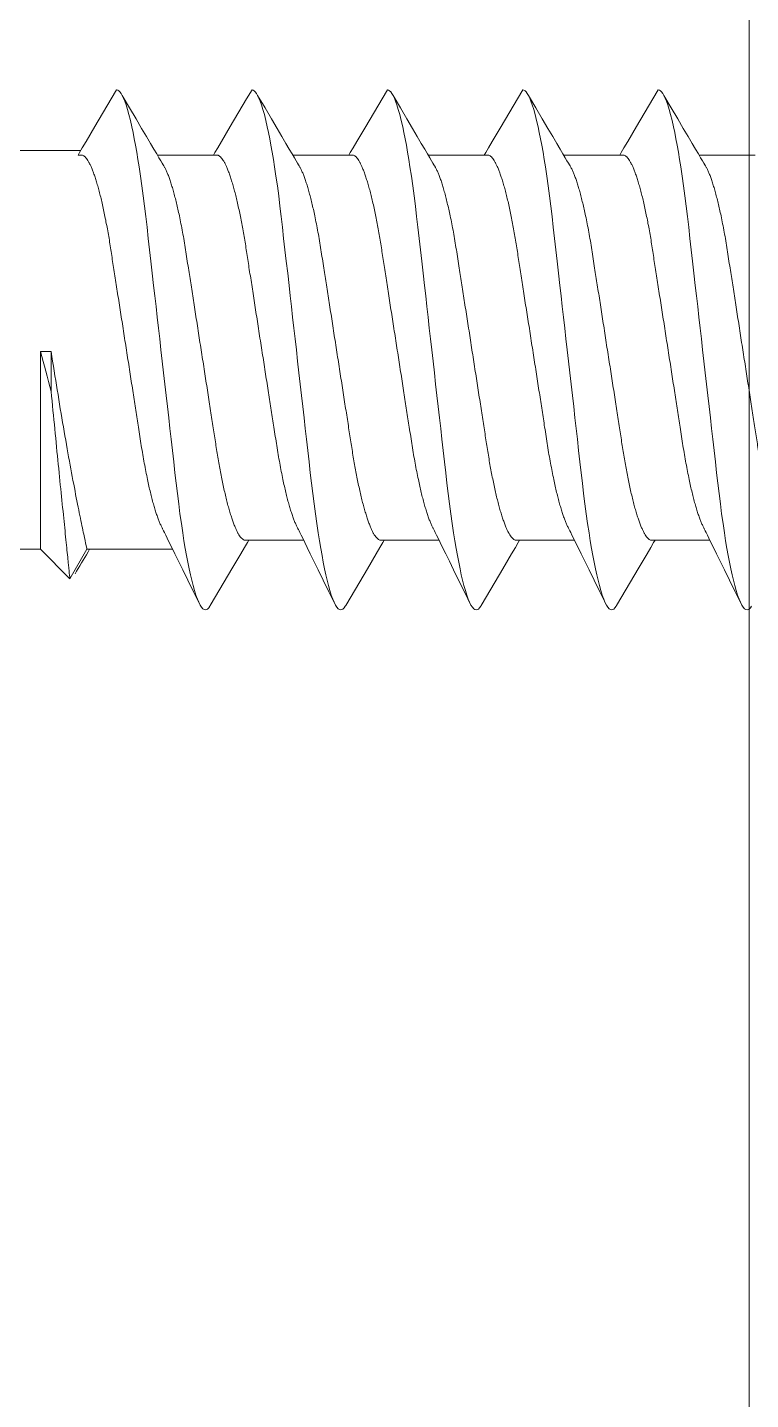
# Model space of a CAD drawing. Header units: millimetres. Extents: x 3069 to 3669, y 1489 to 1908.
# Drawn here: x 3123.91 to 3130.58, y 1586.22 to 1598.88 of the extents above; entities that cross this region are included whole.
import ezdxf

# ---------------------------------------------------------------- set-up
doc = ezdxf.new("R2010")
doc.units = ezdxf.units.MM
doc.set_wipeout_variables(frame=1)
doc.layers.add('Detalles-Accesorios', color=1, linetype='Continuous', lineweight=13)
doc.layers.add('Sombreado-Muro', color=30, linetype='Continuous', lineweight=18)

# ---------------------------------------------------------------- blocks, each defined once
blk = doc.blocks.new('*U41')
for p, q in [((-41.15, 1.84), (-45.212, 1.84)), ((-39.925, 1.798), (-40.442, 1.798)), ((-38.675, 1.798), (-39.192, 1.798)), ((-37.425, 1.798), (-37.942, 1.798)), ((-36.175, 1.798), (-36.692, 1.798)), ((-34.925, 1.798), (-35.442, 1.798)), ((-41.523, -0.015), (-41.423, -0.015)), ((-41.523, -0.015), (-41.523, -1.84)), ((-41.423, -0.015), (-41.423, -0.384)), ((-39.092, -1.758), (-39.599, -1.758)), ((-37.842, -1.758), (-38.349, -1.758)), ((-36.592, -1.758), (-37.099, -1.758)), ((-35.342, -1.758), (-35.849, -1.758)), ((-45.211, -1.84), (-41.523, -1.84)), ((-41.523, -1.84), (-41.25, -2.113)), ((-41.25, -2.113), (-41.093, -1.84)), ((-41.093, -1.84), (-40.301, -1.84))]:
    blk.add_line(p, q)
at = {"flags": 128}
for points in [[(-40.819, 2.4), (-40.869, 2.316), (-41.02, 2.06), (-41.101, 1.922), (-41.136, 1.864), (-41.162, 1.82), (-41.175, 1.798)], [(-39.954, -2.359), (-39.958, -2.366), (-39.969, -2.381), (-39.98, -2.392), (-39.99, -2.398), (-40, -2.4), (-40.011, -2.397), (-40.023, -2.389), (-40.035, -2.375), (-40.048, -2.356), (-40.061, -2.33), (-40.073, -2.3), (-40.087, -2.263), (-40.1, -2.221), (-40.113, -2.174), (-40.125, -2.127), (-40.137, -2.075), (-40.149, -2.02), (-40.161, -1.961), (-40.173, -1.898), (-40.185, -1.832), (-40.197, -1.762), (-40.208, -1.689), (-40.221, -1.603), (-40.234, -1.514), (-40.246, -1.422), (-40.258, -1.327), (-40.27, -1.231), (-40.281, -1.134), (-40.292, -1.034), (-40.304, -0.93), (-40.316, -0.823), (-40.327, -0.725), (-40.338, -0.626), (-40.35, -0.524), (-40.362, -0.421), (-40.374, -0.317), (-40.386, -0.212), (-40.398, -0.106), (-40.41, 0), (-40.421, 0.101), (-40.433, 0.201), (-40.444, 0.301), (-40.455, 0.4), (-40.466, 0.499), (-40.477, 0.595), (-40.49, 0.708), (-40.503, 0.817), (-40.515, 0.924), (-40.527, 1.028), (-40.538, 1.131), (-40.55, 1.23), (-40.561, 1.326), (-40.573, 1.421), (-40.585, 1.513), (-40.598, 1.603), (-40.611, 1.689), (-40.622, 1.758), (-40.633, 1.825), (-40.644, 1.888), (-40.656, 1.948), (-40.667, 2.006), (-40.678, 2.059), (-40.692, 2.118), (-40.705, 2.171), (-40.719, 2.219), (-40.732, 2.261), (-40.744, 2.294), (-40.755, 2.323), (-40.767, 2.347), (-40.778, 2.366), (-40.789, 2.381), (-40.799, 2.392), (-40.809, 2.398), (-40.819, 2.4), (-40.819, 2.4)], [(-39.569, 2.4), (-39.619, 2.316), (-39.77, 2.06), (-39.851, 1.922), (-39.886, 1.864), (-39.912, 1.82), (-39.925, 1.798)], [(-38.704, -2.359), (-38.708, -2.366), (-38.719, -2.381), (-38.73, -2.392), (-38.74, -2.398), (-38.75, -2.4), (-38.761, -2.397), (-38.773, -2.389), (-38.785, -2.375), (-38.798, -2.356), (-38.811, -2.33), (-38.823, -2.3), (-38.837, -2.263), (-38.85, -2.221), (-38.863, -2.174), (-38.875, -2.127), (-38.887, -2.075), (-38.899, -2.02), (-38.911, -1.961), (-38.923, -1.898), (-38.935, -1.832), (-38.947, -1.762), (-38.958, -1.689), (-38.971, -1.603), (-38.984, -1.514), (-38.996, -1.422), (-39.008, -1.327), (-39.02, -1.231), (-39.031, -1.134), (-39.042, -1.034), (-39.054, -0.93), (-39.066, -0.823), (-39.077, -0.725), (-39.088, -0.626), (-39.1, -0.524), (-39.112, -0.421), (-39.124, -0.317), (-39.136, -0.212), (-39.148, -0.106), (-39.16, 0), (-39.171, 0.101), (-39.183, 0.201), (-39.194, 0.301), (-39.205, 0.4), (-39.216, 0.499), (-39.227, 0.595), (-39.24, 0.708), (-39.253, 0.817), (-39.265, 0.924), (-39.277, 1.028), (-39.288, 1.131), (-39.3, 1.23), (-39.311, 1.326), (-39.323, 1.421), (-39.335, 1.513), (-39.348, 1.603), (-39.361, 1.689), (-39.372, 1.758), (-39.383, 1.825), (-39.394, 1.888), (-39.406, 1.948), (-39.417, 2.006), (-39.428, 2.059), (-39.442, 2.118), (-39.455, 2.171), (-39.469, 2.219), (-39.482, 2.261), (-39.494, 2.294), (-39.505, 2.323), (-39.517, 2.347), (-39.528, 2.366), (-39.539, 2.381), (-39.549, 2.392), (-39.559, 2.398), (-39.569, 2.4), (-39.569, 2.4)], [(-38.319, 2.4), (-38.369, 2.316), (-38.52, 2.06), (-38.601, 1.922), (-38.636, 1.864), (-38.662, 1.82), (-38.675, 1.798)], [(-37.454, -2.359), (-37.458, -2.366), (-37.469, -2.381), (-37.48, -2.392), (-37.49, -2.398), (-37.5, -2.4), (-37.511, -2.397), (-37.523, -2.389), (-37.535, -2.375), (-37.548, -2.356), (-37.561, -2.33), (-37.573, -2.3), (-37.587, -2.263), (-37.6, -2.221), (-37.613, -2.174), (-37.625, -2.127), (-37.637, -2.075), (-37.649, -2.02), (-37.661, -1.961), (-37.673, -1.898), (-37.685, -1.832), (-37.697, -1.762), (-37.708, -1.689), (-37.721, -1.603), (-37.734, -1.514), (-37.746, -1.422), (-37.758, -1.327), (-37.77, -1.231), (-37.781, -1.134), (-37.792, -1.034), (-37.804, -0.93), (-37.816, -0.823), (-37.827, -0.725), (-37.838, -0.626), (-37.85, -0.524), (-37.862, -0.421), (-37.874, -0.317), (-37.886, -0.212), (-37.898, -0.106), (-37.91, 0), (-37.921, 0.101), (-37.933, 0.201), (-37.944, 0.301), (-37.955, 0.4), (-37.966, 0.499), (-37.977, 0.595), (-37.99, 0.708), (-38.003, 0.817), (-38.015, 0.924), (-38.027, 1.028), (-38.038, 1.131), (-38.05, 1.23), (-38.061, 1.326), (-38.073, 1.421), (-38.085, 1.513), (-38.098, 1.603), (-38.111, 1.689), (-38.122, 1.758), (-38.133, 1.825), (-38.144, 1.888), (-38.156, 1.948), (-38.167, 2.006), (-38.178, 2.059), (-38.192, 2.118), (-38.205, 2.171), (-38.219, 2.219), (-38.232, 2.261), (-38.244, 2.294), (-38.255, 2.323), (-38.267, 2.347), (-38.278, 2.366), (-38.289, 2.381), (-38.299, 2.392), (-38.309, 2.398), (-38.319, 2.4), (-38.319, 2.4)], [(-37.069, 2.4), (-37.119, 2.316), (-37.27, 2.06), (-37.351, 1.922), (-37.386, 1.864), (-37.412, 1.82), (-37.425, 1.798)], [(-36.204, -2.359), (-36.208, -2.366), (-36.219, -2.381), (-36.23, -2.392), (-36.24, -2.398), (-36.25, -2.4), (-36.261, -2.397), (-36.273, -2.389), (-36.285, -2.375), (-36.298, -2.356), (-36.311, -2.33), (-36.323, -2.3), (-36.337, -2.263), (-36.35, -2.221), (-36.363, -2.174), (-36.375, -2.127), (-36.387, -2.075), (-36.399, -2.02), (-36.411, -1.961), (-36.423, -1.898), (-36.435, -1.832), (-36.447, -1.762), (-36.458, -1.689), (-36.471, -1.603), (-36.484, -1.514), (-36.496, -1.422), (-36.508, -1.327), (-36.52, -1.231), (-36.531, -1.134), (-36.542, -1.034), (-36.554, -0.93), (-36.566, -0.823), (-36.577, -0.725), (-36.588, -0.626), (-36.6, -0.524), (-36.612, -0.421), (-36.624, -0.317), (-36.636, -0.212), (-36.648, -0.106), (-36.66, 0), (-36.671, 0.101), (-36.683, 0.201), (-36.694, 0.301), (-36.705, 0.4), (-36.716, 0.499), (-36.727, 0.595), (-36.74, 0.708), (-36.753, 0.817), (-36.765, 0.924), (-36.777, 1.028), (-36.788, 1.131), (-36.8, 1.23), (-36.811, 1.326), (-36.823, 1.421), (-36.835, 1.513), (-36.848, 1.603), (-36.861, 1.689), (-36.872, 1.758), (-36.883, 1.825), (-36.894, 1.888), (-36.906, 1.948), (-36.917, 2.006), (-36.928, 2.059), (-36.942, 2.118), (-36.955, 2.171), (-36.969, 2.219), (-36.982, 2.261), (-36.994, 2.294), (-37.005, 2.323), (-37.017, 2.347), (-37.028, 2.366), (-37.039, 2.381), (-37.049, 2.392), (-37.059, 2.398), (-37.069, 2.4), (-37.069, 2.4)], [(-35.819, 2.4), (-35.869, 2.316), (-36.02, 2.06), (-36.101, 1.922), (-36.136, 1.864), (-36.162, 1.82), (-36.175, 1.798)], [(-34.958, -2.366), (-34.969, -2.381), (-34.98, -2.392), (-34.99, -2.398), (-35, -2.4), (-35.011, -2.397), (-35.023, -2.389), (-35.035, -2.375), (-35.048, -2.356), (-35.061, -2.33), (-35.073, -2.3), (-35.087, -2.263), (-35.1, -2.221), (-35.113, -2.174), (-35.125, -2.127), (-35.137, -2.075), (-35.149, -2.02), (-35.161, -1.961), (-35.173, -1.898), (-35.185, -1.832), (-35.197, -1.762), (-35.208, -1.689), (-35.221, -1.603), (-35.234, -1.514), (-35.246, -1.422), (-35.258, -1.327), (-35.27, -1.231), (-35.281, -1.134), (-35.292, -1.034), (-35.304, -0.93), (-35.316, -0.823), (-35.327, -0.725), (-35.338, -0.626), (-35.35, -0.524), (-35.362, -0.421), (-35.374, -0.317), (-35.386, -0.212), (-35.398, -0.106), (-35.41, 0), (-35.421, 0.101), (-35.433, 0.201), (-35.444, 0.301), (-35.455, 0.4), (-35.466, 0.499), (-35.477, 0.595), (-35.49, 0.708), (-35.503, 0.817), (-35.515, 0.924), (-35.527, 1.028), (-35.538, 1.131), (-35.55, 1.23), (-35.561, 1.326), (-35.573, 1.421), (-35.585, 1.513), (-35.598, 1.603), (-35.611, 1.689), (-35.622, 1.758), (-35.633, 1.825), (-35.644, 1.888), (-35.656, 1.948), (-35.667, 2.006), (-35.678, 2.059), (-35.692, 2.118), (-35.705, 2.171), (-35.719, 2.219), (-35.732, 2.261), (-35.744, 2.294), (-35.755, 2.323), (-35.767, 2.347), (-35.778, 2.366), (-35.789, 2.381), (-35.799, 2.392), (-35.809, 2.398), (-35.819, 2.4), (-35.819, 2.4)], [(-39.954, -2.36), (-39.905, -2.276), (-39.754, -2.02), (-39.673, -1.882), (-39.638, -1.824), (-39.612, -1.779), (-39.599, -1.758)], [(-38.704, -2.36), (-38.655, -2.276), (-38.504, -2.02), (-38.423, -1.882), (-38.388, -1.824), (-38.362, -1.779), (-38.349, -1.758)], [(-37.454, -2.36), (-37.405, -2.276), (-37.254, -2.02), (-37.173, -1.882), (-37.138, -1.824), (-37.112, -1.779), (-37.099, -1.758)], [(-36.204, -2.36), (-36.155, -2.276), (-36.004, -2.02), (-35.923, -1.882), (-35.888, -1.824), (-35.862, -1.779), (-35.849, -1.758)]]:
    blk.add_lwpolyline(points, dxfattribs=at)
for points, knots in [([(-39.599, -1.758), (-39.633, -1.758), (-39.641, -1.757), (-39.652, -1.751), (-39.665, -1.74), (-39.677, -1.726), (-39.69, -1.708), (-39.703, -1.685), (-39.716, -1.658), (-39.729, -1.628), (-39.743, -1.592), (-39.756, -1.553), (-39.77, -1.509), (-39.784, -1.462), (-39.798, -1.411), (-39.811, -1.356), (-39.825, -1.299), (-39.838, -1.238), (-39.851, -1.175), (-39.863, -1.109), (-39.876, -1.042), (-39.887, -0.973), (-39.899, -0.902), (-39.91, -0.831), (-39.921, -0.757), (-39.933, -0.681), (-39.945, -0.602), (-39.958, -0.521), (-39.971, -0.437), (-39.984, -0.352), (-39.998, -0.265), (-40.011, -0.177), (-40.025, -0.089), (-40.039, 0), (-40.053, 0.089), (-40.066, 0.177), (-40.08, 0.264), (-40.093, 0.351), (-40.107, 0.436), (-40.119, 0.518), (-40.132, 0.599), (-40.144, 0.677), (-40.157, 0.758), (-40.17, 0.841), (-40.183, 0.925), (-40.196, 1.007), (-40.21, 1.087), (-40.225, 1.164), (-40.239, 1.235), (-40.253, 1.298), (-40.267, 1.356), (-40.28, 1.41), (-40.294, 1.461), (-40.308, 1.509), (-40.321, 1.552), (-40.335, 1.591), (-40.348, 1.626), (-40.362, 1.657), (-40.374, 1.682), (-40.382, 1.695), (-40.767, 2.347)], [0, 0, 0, 0, 0.01636, 0.032918, 0.049658, 0.066561, 0.083609, 0.100475, 0.117442, 0.13449, 0.151597, 0.169092, 0.186604, 0.204108, 0.221583, 0.239003, 0.256348, 0.273594, 0.290684, 0.307635, 0.324428, 0.341045, 0.357469, 0.373492, 0.38969, 0.406068, 0.422611, 0.439643, 0.456808, 0.474087, 0.491457, 0.508896, 0.526382, 0.543891, 0.561362, 0.578809, 0.596211, 0.613544, 0.630785, 0.64761, 0.664307, 0.680858, 0.697246, 0.716518, 0.735597, 0.754893, 0.774442, 0.794216, 0.814183, 0.831392, 0.848699, 0.866081, 0.883517, 0.900983, 0.918144, 0.935291, 0.952401, 0.969452, 0.986769, 1, 1, 1, 1]), ([(-38.349, -1.758), (-38.383, -1.758), (-38.391, -1.757), (-38.402, -1.751), (-38.415, -1.74), (-38.427, -1.726), (-38.44, -1.708), (-38.453, -1.685), (-38.466, -1.658), (-38.479, -1.628), (-38.493, -1.592), (-38.506, -1.553), (-38.52, -1.509), (-38.534, -1.462), (-38.548, -1.411), (-38.561, -1.356), (-38.575, -1.299), (-38.588, -1.238), (-38.601, -1.175), (-38.613, -1.109), (-38.626, -1.042), (-38.637, -0.973), (-38.649, -0.902), (-38.66, -0.831), (-38.671, -0.757), (-38.683, -0.681), (-38.695, -0.602), (-38.708, -0.521), (-38.721, -0.437), (-38.734, -0.352), (-38.748, -0.265), (-38.761, -0.177), (-38.775, -0.089), (-38.789, 0), (-38.803, 0.089), (-38.816, 0.177), (-38.83, 0.264), (-38.843, 0.351), (-38.857, 0.436), (-38.869, 0.518), (-38.882, 0.599), (-38.894, 0.677), (-38.907, 0.758), (-38.92, 0.841), (-38.933, 0.925), (-38.946, 1.007), (-38.96, 1.087), (-38.975, 1.164), (-38.989, 1.235), (-39.003, 1.298), (-39.017, 1.356), (-39.03, 1.41), (-39.044, 1.461), (-39.058, 1.509), (-39.071, 1.552), (-39.085, 1.591), (-39.098, 1.626), (-39.112, 1.657), (-39.124, 1.682), (-39.132, 1.695), (-39.517, 2.347)], [0, 0, 0, 0, 0.01636, 0.032918, 0.049658, 0.066561, 0.083609, 0.100475, 0.117442, 0.13449, 0.151597, 0.169092, 0.186604, 0.204108, 0.221583, 0.239003, 0.256348, 0.273594, 0.290684, 0.307635, 0.324428, 0.341045, 0.357469, 0.373492, 0.38969, 0.406068, 0.422611, 0.439643, 0.456808, 0.474087, 0.491457, 0.508896, 0.526382, 0.543891, 0.561362, 0.578809, 0.596211, 0.613544, 0.630785, 0.64761, 0.664307, 0.680858, 0.697246, 0.716518, 0.735597, 0.754893, 0.774442, 0.794216, 0.814183, 0.831392, 0.848699, 0.866081, 0.883517, 0.900983, 0.918144, 0.935291, 0.952401, 0.969452, 0.986769, 1, 1, 1, 1]), ([(-37.099, -1.758), (-37.133, -1.758), (-37.141, -1.757), (-37.152, -1.751), (-37.165, -1.74), (-37.177, -1.726), (-37.19, -1.708), (-37.203, -1.685), (-37.216, -1.658), (-37.229, -1.628), (-37.243, -1.592), (-37.256, -1.553), (-37.27, -1.509), (-37.284, -1.462), (-37.298, -1.411), (-37.311, -1.356), (-37.325, -1.299), (-37.338, -1.238), (-37.351, -1.175), (-37.363, -1.109), (-37.376, -1.042), (-37.387, -0.973), (-37.399, -0.902), (-37.41, -0.831), (-37.421, -0.757), (-37.433, -0.681), (-37.445, -0.602), (-37.458, -0.521), (-37.471, -0.437), (-37.484, -0.352), (-37.498, -0.265), (-37.511, -0.177), (-37.525, -0.089), (-37.539, 0), (-37.553, 0.089), (-37.566, 0.177), (-37.58, 0.264), (-37.593, 0.351), (-37.607, 0.436), (-37.619, 0.518), (-37.632, 0.599), (-37.644, 0.677), (-37.657, 0.758), (-37.67, 0.841), (-37.683, 0.925), (-37.696, 1.007), (-37.71, 1.087), (-37.725, 1.164), (-37.739, 1.235), (-37.753, 1.298), (-37.767, 1.356), (-37.78, 1.41), (-37.794, 1.461), (-37.808, 1.509), (-37.821, 1.552), (-37.835, 1.591), (-37.848, 1.626), (-37.862, 1.657), (-37.874, 1.682), (-37.882, 1.695), (-38.267, 2.347)], [0, 0, 0, 0, 0.01636, 0.032918, 0.049658, 0.066561, 0.083609, 0.100475, 0.117442, 0.13449, 0.151597, 0.169092, 0.186604, 0.204108, 0.221583, 0.239003, 0.256348, 0.273594, 0.290684, 0.307635, 0.324428, 0.341045, 0.357469, 0.373492, 0.38969, 0.406068, 0.422611, 0.439643, 0.456808, 0.474087, 0.491457, 0.508896, 0.526382, 0.543891, 0.561362, 0.578809, 0.596211, 0.613544, 0.630785, 0.64761, 0.664307, 0.680858, 0.697246, 0.716518, 0.735597, 0.754893, 0.774442, 0.794216, 0.814183, 0.831392, 0.848699, 0.866081, 0.883517, 0.900983, 0.918144, 0.935291, 0.952401, 0.969452, 0.986769, 1, 1, 1, 1]), ([(-35.849, -1.758), (-35.883, -1.758), (-35.891, -1.757), (-35.902, -1.751), (-35.915, -1.74), (-35.927, -1.726), (-35.94, -1.708), (-35.953, -1.685), (-35.966, -1.658), (-35.979, -1.628), (-35.993, -1.592), (-36.006, -1.553), (-36.02, -1.509), (-36.034, -1.462), (-36.048, -1.411), (-36.061, -1.356), (-36.075, -1.299), (-36.088, -1.238), (-36.101, -1.175), (-36.113, -1.109), (-36.126, -1.042), (-36.137, -0.973), (-36.149, -0.902), (-36.16, -0.831), (-36.171, -0.757), (-36.183, -0.681), (-36.195, -0.602), (-36.208, -0.521), (-36.221, -0.437), (-36.234, -0.352), (-36.248, -0.265), (-36.261, -0.177), (-36.275, -0.089), (-36.289, 0), (-36.303, 0.089), (-36.316, 0.177), (-36.33, 0.264), (-36.343, 0.351), (-36.357, 0.436), (-36.369, 0.518), (-36.382, 0.599), (-36.394, 0.677), (-36.407, 0.758), (-36.42, 0.841), (-36.433, 0.925), (-36.446, 1.007), (-36.46, 1.087), (-36.475, 1.164), (-36.489, 1.235), (-36.503, 1.298), (-36.517, 1.356), (-36.53, 1.41), (-36.544, 1.461), (-36.558, 1.509), (-36.571, 1.552), (-36.585, 1.591), (-36.598, 1.626), (-36.612, 1.657), (-36.624, 1.682), (-36.632, 1.695), (-37.017, 2.347)], [0, 0, 0, 0, 0.01636, 0.032918, 0.049658, 0.066561, 0.083609, 0.100475, 0.117442, 0.13449, 0.151597, 0.169092, 0.186604, 0.204108, 0.221583, 0.239003, 0.256348, 0.273594, 0.290684, 0.307635, 0.324428, 0.341045, 0.357469, 0.373492, 0.38969, 0.406068, 0.422611, 0.439643, 0.456808, 0.474087, 0.491457, 0.508896, 0.526382, 0.543891, 0.561362, 0.578809, 0.596211, 0.613544, 0.630785, 0.64761, 0.664307, 0.680858, 0.697246, 0.716518, 0.735597, 0.754893, 0.774442, 0.794216, 0.814183, 0.831392, 0.848699, 0.866081, 0.883517, 0.900983, 0.918144, 0.935291, 0.952401, 0.969452, 0.986769, 1, 1, 1, 1]), ([(-34.599, -1.758), (-34.633, -1.758), (-34.641, -1.757), (-34.652, -1.751), (-34.665, -1.74), (-34.677, -1.726), (-34.69, -1.708), (-34.703, -1.685), (-34.716, -1.658), (-34.729, -1.628), (-34.743, -1.592), (-34.756, -1.553), (-34.77, -1.509), (-34.784, -1.462), (-34.798, -1.411), (-34.811, -1.356), (-34.825, -1.299), (-34.838, -1.238), (-34.851, -1.175), (-34.863, -1.109), (-34.876, -1.042), (-34.887, -0.973), (-34.899, -0.902), (-34.91, -0.831), (-34.921, -0.757), (-34.933, -0.681), (-34.945, -0.602), (-34.958, -0.521), (-34.971, -0.437), (-34.984, -0.352), (-34.998, -0.265), (-35.011, -0.177), (-35.025, -0.089), (-35.039, 0), (-35.053, 0.089), (-35.066, 0.177), (-35.08, 0.264), (-35.093, 0.351), (-35.107, 0.436), (-35.119, 0.518), (-35.132, 0.599), (-35.144, 0.677), (-35.157, 0.758), (-35.17, 0.841), (-35.183, 0.925), (-35.196, 1.007), (-35.21, 1.087), (-35.225, 1.164), (-35.239, 1.235), (-35.253, 1.298), (-35.267, 1.356), (-35.28, 1.41), (-35.294, 1.461), (-35.308, 1.509), (-35.321, 1.552), (-35.335, 1.591), (-35.348, 1.626), (-35.362, 1.657), (-35.374, 1.682), (-35.382, 1.695), (-35.767, 2.347)], [0, 0, 0, 0, 0.01636, 0.032918, 0.049658, 0.066561, 0.083609, 0.100475, 0.117442, 0.13449, 0.151597, 0.169092, 0.186604, 0.204108, 0.221583, 0.239003, 0.256348, 0.273594, 0.290684, 0.307635, 0.324428, 0.341045, 0.357469, 0.373492, 0.38969, 0.406068, 0.422611, 0.439643, 0.456808, 0.474087, 0.491457, 0.508896, 0.526382, 0.543891, 0.561362, 0.578809, 0.596211, 0.613544, 0.630785, 0.64761, 0.664307, 0.680858, 0.697246, 0.716518, 0.735597, 0.754893, 0.774442, 0.794216, 0.814183, 0.831392, 0.848699, 0.866081, 0.883517, 0.900983, 0.918144, 0.935291, 0.952401, 0.969452, 0.986769, 1, 1, 1, 1]), ([(-41.175, 1.798), (-41.141, 1.798), (-41.133, 1.797), (-41.121, 1.791), (-41.109, 1.781), (-41.097, 1.766), (-41.084, 1.748), (-41.071, 1.725), (-41.058, 1.699), (-41.045, 1.668), (-41.031, 1.633), (-41.018, 1.593), (-41.004, 1.55), (-40.99, 1.502), (-40.976, 1.451), (-40.963, 1.397), (-40.949, 1.339), (-40.936, 1.278), (-40.923, 1.215), (-40.911, 1.15), (-40.898, 1.082), (-40.886, 1.013), (-40.875, 0.943), (-40.864, 0.871), (-40.853, 0.797), (-40.841, 0.721), (-40.828, 0.643), (-40.816, 0.561), (-40.803, 0.477), (-40.79, 0.392), (-40.776, 0.305), (-40.762, 0.218), (-40.749, 0.129), (-40.735, 0.04), (-40.721, -0.048), (-40.707, -0.136), (-40.694, -0.224), (-40.68, -0.311), (-40.667, -0.395), (-40.654, -0.478), (-40.642, -0.558), (-40.63, -0.637), (-40.617, -0.718), (-40.604, -0.8), (-40.591, -0.885), (-40.578, -0.967), (-40.563, -1.047), (-40.549, -1.124), (-40.534, -1.194), (-40.521, -1.258), (-40.507, -1.316), (-40.494, -1.37), (-40.48, -1.421), (-40.466, -1.468), (-40.453, -1.511), (-40.439, -1.55), (-40.426, -1.585), (-40.412, -1.617), (-40.4, -1.642), (-40.392, -1.655), (-40.048, -2.356)], [0, 0, 0, 0, 0.01636, 0.032918, 0.049658, 0.066561, 0.083609, 0.100475, 0.117442, 0.13449, 0.151597, 0.169092, 0.186604, 0.204109, 0.221583, 0.239003, 0.256348, 0.273594, 0.290684, 0.307635, 0.324428, 0.341045, 0.357469, 0.373492, 0.38969, 0.406068, 0.422611, 0.439643, 0.456809, 0.474087, 0.491457, 0.508896, 0.526382, 0.543891, 0.561362, 0.57881, 0.596211, 0.613544, 0.630786, 0.647611, 0.664308, 0.680859, 0.697246, 0.716518, 0.735597, 0.754894, 0.774443, 0.794216, 0.814184, 0.831393, 0.848699, 0.866081, 0.883517, 0.900983, 0.918145, 0.935291, 0.952401, 0.969453, 0.98677, 1, 1, 1, 1]), ([(-39.925, 1.798), (-39.891, 1.798), (-39.883, 1.797), (-39.871, 1.791), (-39.859, 1.781), (-39.847, 1.766), (-39.834, 1.748), (-39.821, 1.725), (-39.808, 1.699), (-39.795, 1.668), (-39.781, 1.633), (-39.768, 1.593), (-39.754, 1.55), (-39.74, 1.502), (-39.726, 1.451), (-39.713, 1.397), (-39.699, 1.339), (-39.686, 1.278), (-39.673, 1.215), (-39.661, 1.15), (-39.648, 1.082), (-39.636, 1.013), (-39.625, 0.943), (-39.614, 0.871), (-39.603, 0.797), (-39.591, 0.721), (-39.578, 0.643), (-39.566, 0.561), (-39.553, 0.477), (-39.54, 0.392), (-39.526, 0.305), (-39.512, 0.218), (-39.499, 0.129), (-39.485, 0.04), (-39.471, -0.048), (-39.457, -0.136), (-39.444, -0.224), (-39.43, -0.311), (-39.417, -0.395), (-39.404, -0.478), (-39.392, -0.558), (-39.38, -0.637), (-39.367, -0.718), (-39.354, -0.8), (-39.341, -0.885), (-39.328, -0.967), (-39.313, -1.047), (-39.299, -1.124), (-39.284, -1.194), (-39.271, -1.258), (-39.257, -1.316), (-39.244, -1.37), (-39.23, -1.421), (-39.216, -1.468), (-39.203, -1.511), (-39.189, -1.55), (-39.176, -1.585), (-39.162, -1.617), (-39.15, -1.642), (-39.142, -1.655), (-38.798, -2.356)], [0, 0, 0, 0, 0.01636, 0.032918, 0.049658, 0.066561, 0.083609, 0.100475, 0.117442, 0.13449, 0.151597, 0.169092, 0.186604, 0.204109, 0.221583, 0.239003, 0.256348, 0.273594, 0.290684, 0.307635, 0.324428, 0.341045, 0.357469, 0.373492, 0.38969, 0.406068, 0.422611, 0.439643, 0.456809, 0.474087, 0.491457, 0.508896, 0.526382, 0.543891, 0.561362, 0.57881, 0.596211, 0.613544, 0.630786, 0.647611, 0.664308, 0.680859, 0.697246, 0.716518, 0.735597, 0.754894, 0.774443, 0.794216, 0.814184, 0.831393, 0.848699, 0.866081, 0.883517, 0.900983, 0.918145, 0.935291, 0.952401, 0.969453, 0.98677, 1, 1, 1, 1]), ([(-38.675, 1.798), (-38.641, 1.798), (-38.633, 1.797), (-38.621, 1.791), (-38.609, 1.781), (-38.597, 1.766), (-38.584, 1.748), (-38.571, 1.725), (-38.558, 1.699), (-38.545, 1.668), (-38.531, 1.633), (-38.518, 1.593), (-38.504, 1.55), (-38.49, 1.502), (-38.476, 1.451), (-38.463, 1.397), (-38.449, 1.339), (-38.436, 1.278), (-38.423, 1.215), (-38.411, 1.15), (-38.398, 1.082), (-38.386, 1.013), (-38.375, 0.943), (-38.364, 0.871), (-38.353, 0.797), (-38.341, 0.721), (-38.328, 0.643), (-38.316, 0.561), (-38.303, 0.477), (-38.29, 0.392), (-38.276, 0.305), (-38.262, 0.218), (-38.249, 0.129), (-38.235, 0.04), (-38.221, -0.048), (-38.207, -0.136), (-38.194, -0.224), (-38.18, -0.311), (-38.167, -0.395), (-38.154, -0.478), (-38.142, -0.558), (-38.13, -0.637), (-38.117, -0.718), (-38.104, -0.8), (-38.091, -0.885), (-38.078, -0.967), (-38.063, -1.047), (-38.049, -1.124), (-38.034, -1.194), (-38.021, -1.258), (-38.007, -1.316), (-37.994, -1.37), (-37.98, -1.421), (-37.966, -1.468), (-37.953, -1.511), (-37.939, -1.55), (-37.926, -1.585), (-37.912, -1.617), (-37.9, -1.642), (-37.892, -1.655), (-37.548, -2.356)], [0, 0, 0, 0, 0.01636, 0.032918, 0.049658, 0.066561, 0.083609, 0.100475, 0.117442, 0.13449, 0.151597, 0.169092, 0.186604, 0.204109, 0.221583, 0.239003, 0.256348, 0.273594, 0.290684, 0.307635, 0.324428, 0.341045, 0.357469, 0.373492, 0.38969, 0.406068, 0.422611, 0.439643, 0.456809, 0.474087, 0.491457, 0.508896, 0.526382, 0.543891, 0.561362, 0.57881, 0.596211, 0.613544, 0.630786, 0.647611, 0.664308, 0.680859, 0.697246, 0.716518, 0.735597, 0.754894, 0.774443, 0.794216, 0.814184, 0.831393, 0.848699, 0.866081, 0.883517, 0.900983, 0.918145, 0.935291, 0.952401, 0.969453, 0.98677, 1, 1, 1, 1]), ([(-37.425, 1.798), (-37.391, 1.798), (-37.383, 1.797), (-37.371, 1.791), (-37.359, 1.781), (-37.347, 1.766), (-37.334, 1.748), (-37.321, 1.725), (-37.308, 1.699), (-37.295, 1.668), (-37.281, 1.633), (-37.268, 1.593), (-37.254, 1.55), (-37.24, 1.502), (-37.226, 1.451), (-37.213, 1.397), (-37.199, 1.339), (-37.186, 1.278), (-37.173, 1.215), (-37.161, 1.15), (-37.148, 1.082), (-37.136, 1.013), (-37.125, 0.943), (-37.114, 0.871), (-37.103, 0.797), (-37.091, 0.721), (-37.078, 0.643), (-37.066, 0.561), (-37.053, 0.477), (-37.04, 0.392), (-37.026, 0.305), (-37.012, 0.218), (-36.999, 0.129), (-36.985, 0.04), (-36.971, -0.048), (-36.957, -0.136), (-36.944, -0.224), (-36.93, -0.311), (-36.917, -0.395), (-36.904, -0.478), (-36.892, -0.558), (-36.88, -0.637), (-36.867, -0.718), (-36.854, -0.8), (-36.841, -0.885), (-36.828, -0.967), (-36.813, -1.047), (-36.799, -1.124), (-36.784, -1.194), (-36.771, -1.258), (-36.757, -1.316), (-36.744, -1.37), (-36.73, -1.421), (-36.716, -1.468), (-36.703, -1.511), (-36.689, -1.55), (-36.676, -1.585), (-36.662, -1.617), (-36.65, -1.642), (-36.642, -1.655), (-36.298, -2.356)], [0, 0, 0, 0, 0.01636, 0.032918, 0.049658, 0.066561, 0.083609, 0.100475, 0.117442, 0.13449, 0.151597, 0.169092, 0.186604, 0.204109, 0.221583, 0.239003, 0.256348, 0.273594, 0.290684, 0.307635, 0.324428, 0.341045, 0.357469, 0.373492, 0.38969, 0.406068, 0.422611, 0.439643, 0.456809, 0.474087, 0.491457, 0.508896, 0.526382, 0.543891, 0.561362, 0.57881, 0.596211, 0.613544, 0.630786, 0.647611, 0.664308, 0.680859, 0.697246, 0.716518, 0.735597, 0.754894, 0.774443, 0.794216, 0.814184, 0.831393, 0.848699, 0.866081, 0.883517, 0.900983, 0.918145, 0.935291, 0.952401, 0.969453, 0.98677, 1, 1, 1, 1]), ([(-36.175, 1.798), (-36.141, 1.798), (-36.133, 1.797), (-36.121, 1.791), (-36.109, 1.781), (-36.097, 1.766), (-36.084, 1.748), (-36.071, 1.725), (-36.058, 1.699), (-36.045, 1.668), (-36.031, 1.633), (-36.018, 1.593), (-36.004, 1.55), (-35.99, 1.502), (-35.976, 1.451), (-35.963, 1.397), (-35.949, 1.339), (-35.936, 1.278), (-35.923, 1.215), (-35.911, 1.15), (-35.898, 1.082), (-35.886, 1.013), (-35.875, 0.943), (-35.864, 0.871), (-35.853, 0.797), (-35.841, 0.721), (-35.828, 0.643), (-35.816, 0.561), (-35.803, 0.477), (-35.79, 0.392), (-35.776, 0.305), (-35.762, 0.218), (-35.749, 0.129), (-35.735, 0.04), (-35.721, -0.048), (-35.707, -0.136), (-35.694, -0.224), (-35.68, -0.311), (-35.667, -0.395), (-35.654, -0.478), (-35.642, -0.558), (-35.63, -0.637), (-35.617, -0.718), (-35.604, -0.8), (-35.591, -0.885), (-35.578, -0.967), (-35.563, -1.047), (-35.549, -1.124), (-35.534, -1.194), (-35.521, -1.258), (-35.507, -1.316), (-35.494, -1.37), (-35.48, -1.421), (-35.466, -1.468), (-35.453, -1.511), (-35.439, -1.55), (-35.426, -1.585), (-35.412, -1.617), (-35.4, -1.642), (-35.392, -1.655), (-35.048, -2.356)], [0, 0, 0, 0, 0.01636, 0.032918, 0.049658, 0.066561, 0.083609, 0.100475, 0.117442, 0.13449, 0.151597, 0.169092, 0.186604, 0.204109, 0.221583, 0.239003, 0.256348, 0.273594, 0.290684, 0.307635, 0.324428, 0.341045, 0.357469, 0.373492, 0.38969, 0.406068, 0.422611, 0.439643, 0.456809, 0.474087, 0.491457, 0.508896, 0.526382, 0.543891, 0.561362, 0.57881, 0.596211, 0.613544, 0.630786, 0.647611, 0.664308, 0.680859, 0.697246, 0.716518, 0.735597, 0.754894, 0.774443, 0.794216, 0.814184, 0.831393, 0.848699, 0.866081, 0.883517, 0.900983, 0.918145, 0.935291, 0.952401, 0.969453, 0.98677, 1, 1, 1, 1]), ([(-41.423, -0.015), (-41.405, -0.136), (-41.386, -0.254), (-41.348, -0.486), (-41.329, -0.602), (-41.291, -0.822), (-41.273, -0.927), (-41.237, -1.125), (-41.219, -1.219), (-41.187, -1.387), (-41.172, -1.463), (-41.145, -1.597), (-41.133, -1.654), (-41.103, -1.792), (-41.093, -1.84), (-41.093, -1.84)], [0, 0, 0, 0, 0.125, 0.125, 0.25, 0.25, 0.375, 0.375, 0.5, 0.5, 0.625, 0.625, 0.75, 0.75, 1, 1, 1, 1]), ([(-41.25, -2.113), (-41.25, -2.113), (-41.251, -2.102), (-41.256, -2.059), (-41.259, -2.026), (-41.268, -1.941), (-41.273, -1.888), (-41.286, -1.764), (-41.293, -1.692), (-41.317, -1.456), (-41.337, -1.265), (-41.378, -0.848), (-41.401, -0.619), (-41.423, -0.384)], [0, 0, 0, 0, 0.125, 0.125, 0.25, 0.25, 0.375, 0.375, 0.5, 0.5, 0.75, 0.75, 1, 1, 1, 1]), ([(-41.203, -2.066), (-41.198, -2.059), (-41.153, -1.983), (-41.108, -1.908), (-41.068, -1.84)], [0, 0, 0, 0, 0.104276, 1, 1, 1, 1])]:
    blk.add_open_spline(points, degree=3, knots=knots)
blk.add_open_spline([(-41.423, -0.384), (-41.456, -0.259), (-41.489, -0.136), (-41.523, -0.015)], degree=3)
blk = doc.blocks.new('*U49')
blk.add_wipeout([(-5.792, -0.15), (0.35, -0.15), (0.35, 1.11), (1.35, 1.11), (5.5, -0.501), (5.5, -1.89), (2.26, -4.4), (2.26, -44.5), (5.5, -44.5), (5.5, -45.399), (1.35, -47.01), (0.35, -47.01), (0.35, -45.7), (-0.99, -45.7), (-0.99, -44.5), (0.76, -44.5), (0.76, -4.4), (-2.24, -1.4), (-5.963, -1.4), (-6.4, -1.299), (-6.749, -1.017), (-10.273, 3.472), (-10.371, 3.622), (-10.44, 3.788), (-10.736, 4.726), (-10.7, 4.982), (-10.478, 5.115), (-8.593, 5.29), (-8.272, 5.051), (-8.475, 4.705), (-9.39, 4.417), (-9.52, 4.287), (-9.489, 4.106), (-6.592, 0.249), (-6.239, -0.045)])
blk = doc.blocks.new('*U42')
blk.add_line((0, 17.5), (0, -17.5))

msp = doc.modelspace()

# ---------------------------------------------------------------- block references
at = {"layer": 'Detalles-Accesorios'}
msp.add_blockref('*U41', (3165.548, 1595.909), dxfattribs=at)

# ---------------------------------------------------------------- next in the draw order: block references
msp.add_blockref('*U49', (3136.468, 1615.357), dxfattribs=at)

# ---------------------------------------------------------------- next in the draw order: hatches: boundary and pattern name
at = {"layer": 'Sombreado-Muro'}
h = msp.add_hatch(dxfattribs=at)
h.set_pattern_fill('AR-CONC', color=256, scale=0.05, angle=135, style=0)
h.set_pattern_definition([(185, (1965.87, 2268.89), (-5.87767, 7.004733), [0.9525, -10.4775]), (130, (1965.87, 2268.89), (-5.508836, -8.00092), [0.762, -8.38203]), (235.45144, (1965.38, 2269.4734), (-11.386505, -0.99619), [0.8095, -8.90451]), (181.1842, (1964.074, 2267.094), (-8.09767, 11.07051), [1.42875, -15.71625]), (231.6356, (1963.399, 2268.016), (-17.14134, -0.35433), [1.21425, -13.35678]), (126.1842, (1964.074, 2267.094), (-17.14134, -0.35433), [1.143, -12.57299]), (156, (1963.625, 2268.441), (-1.744757, 8.976), [0.9525, -10.4775]), (101, (1963.625, 2268.441), (-8.69706, -4.326996), [0.762, -8.382]), (206.45145, (1963.479, 2269.189), (-10.441817, 4.649), [0.8095, -8.904497]), (172.5, (1965.8698, 2268.8897), (-3.098671, -2.8802735), [0, -8.2804, 0, -8.509, 0, -8.41375]), (142.5, (1965.8698, 2268.8897), (-5.90435, -1.179486), [0, -4.8514, 0, -8.0899, 0, -3.20675]), (102.5, (1967.8724, 2266.887), (-4.59131, 4.996393), [0, -3.175, 0, -9.906, 0, -13.1445]), (92.5, (1968.7704, 2265.989), (-6.13612, 4.338195), [0, -4.1275, 0, -6.5786, 0, -9.3345])])
edge = h.paths.add_edge_path()
edge.add_line((3094.668, 1545.457), (3100.168, 1545.457))
edge.add_line((3100.168, 1545.457), (3100.168, 1550.957))
edge.add_line((3100.168, 1550.957), (3105.668, 1550.957))
edge.add_line((3105.668, 1550.957), (3105.668, 1556.457))
edge.add_line((3105.668, 1556.457), (3111.168, 1556.457))
edge.add_line((3111.168, 1556.457), (3111.168, 1561.957))
edge.add_line((3111.168, 1561.957), (3116.668, 1561.957))
edge.add_line((3116.668, 1561.957), (3116.668, 1566.357))
edge.add_line((3116.668, 1566.357), (3117.868, 1566.057))
edge.add_arc((3117.868, 1565.557), 0.5, 90, 180)
edge.add_line((3117.368, 1565.557), (3117.368, 1562.757))
edge.add_arc((3117.668, 1562.757), 0.3, 180, 270)
edge.add_line((3117.668, 1562.457), (3118.468, 1562.457))
edge.add_arc((3118.621, 1561.981), 0.5, -36.9282, 107.8294, ccw=False)
edge.add_arc((3119.468, 1561.457), 0.5, 153.4349, 270)
edge.add_arc((3119.468, 1561.457), 0.5, 270, 360)
edge.add_line((3119.968, 1561.457), (3119.968, 1561.957))
edge.add_arc((3120.468, 1561.957), 0.5, 90, 180, ccw=False)
edge.add_line((3120.468, 1562.457), (3124.065, 1562.457))
edge.add_arc((3124.065, 1561.957), 0.5, 45, 90, ccw=False)
edge.add_line((3124.419, 1562.311), (3125.256, 1561.474))
edge.add_arc((3125.468, 1561.686), 0.3, 225, 360)
edge.add_line((3125.768, 1561.686), (3125.768, 1561.957))
edge.add_arc((3126.268, 1561.957), 0.5, 90, 180, ccw=False)
edge.add_line((3126.268, 1562.457), (3129.168, 1562.457))
edge.add_arc((3129.321, 1561.981), 0.5, -36.9282, 107.8294, ccw=False)
edge.add_arc((3130.168, 1561.457), 0.5, 153.4349, 270)
edge.add_arc((3130.168, 1561.457), 0.5, 270, 360)
edge.add_line((3130.668, 1561.457), (3130.668, 1561.957))
edge.add_arc((3131.168, 1561.957), 0.5, 90, 180, ccw=False)
edge.add_line((3131.168, 1562.457), (3131.768, 1562.457))
edge.add_arc((3131.768, 1562.957), 0.5, 270, 360)
edge.add_line((3132.268, 1562.957), (3132.268, 1532.957))
edge.add_line((3132.268, 1532.957), (3106.114, 1532.957))
edge.add_line((3106.114, 1532.957), (3106.114, 1613.457))
edge.add_line((3106.114, 1613.457), (3117.868, 1613.457))
edge.add_arc((3117.868, 1612.957), 0.5, 90, 180)
edge.add_line((3117.368, 1612.957), (3117.368, 1573.557))
edge.add_arc((3117.868, 1573.557), 0.5, 180, 360)
edge.add_line((3118.368, 1573.557), (3118.368, 1575.057))
edge.add_arc((3118.868, 1575.057), 0.5, 90, 180, ccw=False)
edge.add_line((3118.868, 1575.557), (3130.668, 1575.557))
edge.add_arc((3130.668, 1575.057), 0.5, 0, 90, ccw=False)
edge.add_line((3131.168, 1575.057), (3131.168, 1564.057))
edge.add_arc((3130.668, 1564.057), 0.5, 270, 360, ccw=False)
edge.add_line((3130.668, 1563.557), (3118.868, 1563.557))
edge.add_arc((3118.868, 1564.057), 0.5, 180, 270, ccw=False)
edge.add_line((3118.368, 1564.057), (3118.368, 1565.557))
edge.add_arc((3117.868, 1565.557), 0.5, 360, 450)
edge.add_line((3117.868, 1566.057), (3120.168, 1566.357))
edge.add_line((3120.168, 1566.357), (3120.168, 1564.957))
edge.add_line((3120.168, 1564.957), (3119.268, 1564.957))
edge.add_line((3119.268, 1564.957), (3119.268, 1563.957))
edge.add_line((3119.268, 1563.957), (3130.268, 1563.957))
edge.add_line((3130.268, 1563.957), (3130.268, 1565.357))
edge.add_line((3130.268, 1565.357), (3121.568, 1565.357))
edge.add_line((3121.568, 1565.357), (3121.568, 1573.557))
edge.add_line((3121.568, 1573.557), (3119.268, 1573.557))
edge.add_line((3119.268, 1573.557), (3119.268, 1572.557))
edge.add_line((3119.268, 1572.557), (3120.168, 1572.557))
edge.add_line((3120.168, 1572.557), (3120.168, 1567.457))
edge.add_line((3120.168, 1567.457), (3115.568, 1567.457))
edge.add_line((3115.568, 1567.457), (3115.568, 1563.057))
edge.add_line((3115.568, 1563.057), (3110.068, 1563.057))
edge.add_line((3110.068, 1563.057), (3110.068, 1557.557))
edge.add_line((3110.068, 1557.557), (3104.568, 1557.557))
edge.add_line((3104.568, 1557.557), (3104.568, 1552.057))
edge.add_line((3104.568, 1552.057), (3099.068, 1552.057))
edge.add_line((3099.068, 1552.057), (3099.068, 1546.557))
edge.add_line((3099.068, 1546.557), (3093.568, 1546.557))
edge.add_line((3093.568, 1546.557), (3093.568, 1541.057))
edge.add_line((3093.568, 1541.057), (3088.068, 1541.057))
edge.add_line((3088.068, 1541.057), (3088.068, 1535.557))
edge.add_line((3088.068, 1535.557), (3089.168, 1535.557))
edge.add_line((3089.168, 1535.557), (3089.168, 1539.957))
edge.add_line((3089.168, 1539.957), (3094.668, 1539.957))
edge.add_line((3094.668, 1539.957), (3094.668, 1545.457))

# ---------------------------------------------------------------- next in the draw order: block references
at = {"layer": 'Detalles-Accesorios', "xscale": -1, "rotation": 180}
msp.add_blockref('*U42', (3130.568, 1594.507), dxfattribs=at)

doc.saveas('drawing.dxf')
